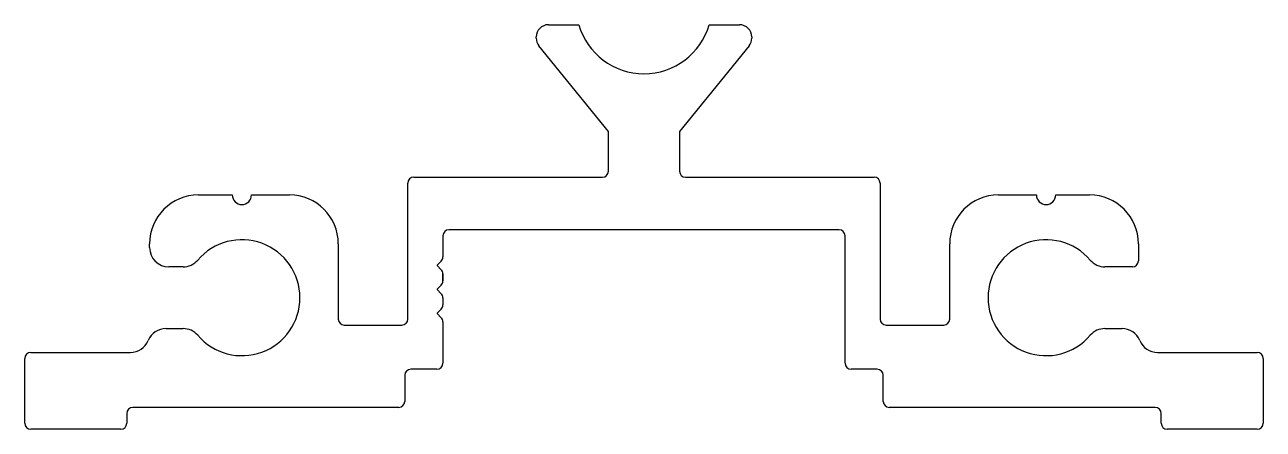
# Model space of a CAD drawing. Extents: x -25.5 to 26, y -0.6 to 16.2.
import ezdxf

# ---------------------------------------------------------------- set-up
doc = ezdxf.new("R2010")
doc.units = 0
doc.layers.add('1', color=4, linetype='CONTINUOUS')

msp = doc.modelspace()

# ---------------------------------------------------------------- linework, layer by layer
at = {"layer": '1', "color": 7}
for p, q in [((-3.746, 16.213), (-2.481, 16.213)), ((2.939, 16.213), (4.204, 16.213)), ((-4.256, 15.655), (-4.256, 15.703)), ((4.714, 15.703), (4.714, 15.655)), ((-1.251, 11.763), (-4.142, 15.334)), ((4.601, 15.334), (1.709, 11.763)), ((-1.251, 10.113), (-1.251, 11.763)), ((1.709, 11.763), (1.709, 10.113)), ((-9.346, 9.863), (-1.501, 9.863)), ((1.959, 9.863), (9.804, 9.863)), ((-9.596, 3.953), (-9.596, 9.613)), ((10.054, 9.613), (10.054, 3.953)), ((-18.311, 9.123), (-16.901, 9.123)), ((-16.101, 9.123), (-14.521, 9.123)), ((14.979, 9.123), (16.559, 9.123)), ((17.359, 9.123), (18.769, 9.123)), ((-8.136, 7.423), (-8.136, 6.541)), ((8.344, 7.673), (-7.886, 7.673)), ((8.594, 2.113), (8.594, 7.423)), ((-20.341, 6.928), (-20.341, 7.093)), ((-12.491, 7.093), (-12.491, 3.953)), ((12.949, 3.953), (12.949, 7.093)), ((20.799, 7.093), (20.799, 6.378)), ((-8.209, 6.364), (-8.38, 6.193)), ((-8.136, 6.541), (-8.136, 6.541)), ((-18.948, 6.128), (-19.541, 6.128)), ((-8.38, 6.182), (-8.209, 6.011)), ((-8.136, 5.834), (-8.136, 5.541)), ((-8.136, 5.541), (-8.136, 5.834)), ((-8.136, 5.834), (-8.136, 5.541)), ((-8.136, 5.541), (-8.136, 5.834)), ((-8.136, 5.834), (-8.136, 5.541)), ((20.549, 6.128), (19.407, 6.128)), ((-8.209, 5.364), (-8.38, 5.193)), ((-8.38, 5.182), (-8.209, 5.011)), ((-8.136, 4.834), (-8.136, 4.541)), ((-8.209, 4.365), (-8.38, 4.193)), ((-8.38, 4.182), (-8.209, 4.011)), ((-12.241, 3.703), (-9.846, 3.703)), ((-8.136, 3.834), (-8.136, 2.113)), ((10.304, 3.703), (12.699, 3.703)), ((-19.659, 3.558), (-18.948, 3.558)), ((19.407, 3.558), (20.118, 3.558)), ((-25.536, -0.387), (-25.536, 2.313)), ((-25.286, 2.563), (-21.141, 2.563)), ((21.599, 2.563), (25.744, 2.563)), ((25.994, 2.313), (25.994, -0.387)), ((-9.726, 1.613), (-9.726, 0.523)), ((-8.386, 1.863), (-9.476, 1.863)), ((9.934, 1.863), (8.844, 1.863)), ((10.184, 0.523), (10.184, 1.613)), ((-21.291, 0.023), (-21.291, -0.387)), ((-9.976, 0.273), (-21.041, 0.273)), ((21.499, 0.273), (10.434, 0.273)), ((21.749, -0.387), (21.749, 0.023)), ((-21.541, -0.637), (-25.286, -0.637)), ((25.744, -0.637), (21.999, -0.637))]:
    msp.add_line(p, q, dxfattribs=at)
for centre, radius, start, end in [((-3.746, 15.703), 0.51, 90, 180), ((0.229, 16.993), 2.82, 196.0571, 343.9429), ((4.204, 15.703), 0.51, 0, 90), ((-3.746, 15.655), 0.51, 180, 219), ((4.204, 15.655), 0.51, 321, 360), ((-9.346, 9.613), 0.25, 90, 180), ((-1.501, 10.113), 0.25, 270, 0), ((1.959, 10.113), 0.25, 180, 270), ((9.804, 9.613), 0.25, 0, 90), ((-18.311, 7.093), 2.03, 90, 180), ((-16.501, 9.123), 0.4, 180, 0), ((-14.521, 7.093), 2.03, 360, 90), ((14.979, 7.093), 2.03, 90, 180), ((16.959, 9.123), 0.4, 180, 0), ((18.769, 7.093), 2.03, 360, 90), ((-16.501, 4.843), 2.415, 220.4303, 139.5697), ((-7.886, 7.423), 0.25, 90, 180), ((8.344, 7.423), 0.25, 0, 90), ((16.959, 4.843), 2.415, 40.4303, 319.5697), ((-19.541, 6.928), 0.8, 180, 270), ((-18.948, 6.928), 0.8, 270, 319.5697), ((-8.374, 6.188), 0.008, 135, 225), ((-8.386, 6.541), 0.25, 315, 360), ((19.407, 6.928), 0.8, 220.4303, 270), ((20.549, 6.378), 0.25, 270, 0), ((-8.386, 5.834), 0.25, 0, 45), ((-8.374, 5.188), 0.008, 135, 225), ((-8.386, 5.541), 0.25, 315, 360), ((-8.386, 4.834), 0.25, 360, 45), ((-8.374, 4.188), 0.008, 135, 225), ((-8.386, 4.541), 0.25, 315, 360), ((-12.241, 3.953), 0.25, 180, 270), ((-9.846, 3.953), 0.25, 270, 0), ((-8.386, 3.834), 0.25, 0, 45), ((10.304, 3.953), 0.25, 180, 270), ((12.699, 3.953), 0.25, 270, 360), ((-19.659, 2.758), 0.8, 90, 157.7824), ((-18.948, 2.758), 0.8, 40.4303, 90), ((19.407, 2.758), 0.8, 90, 139.5697), ((20.118, 2.758), 0.8, 22.2176, 90), ((-21.141, 3.363), 0.8, 270, 337.7824), ((21.599, 3.363), 0.8, 202.2176, 270), ((-25.286, 2.313), 0.25, 90, 180), ((-8.386, 2.113), 0.25, 270, 0), ((8.844, 2.113), 0.25, 180, 270), ((25.744, 2.313), 0.25, 0, 90), ((-9.476, 1.613), 0.25, 90, 180), ((9.934, 1.613), 0.25, 360, 90), ((-9.976, 0.523), 0.25, 270, 360), ((10.434, 0.523), 0.25, 180, 270), ((-21.041, 0.023), 0.25, 90, 180), ((21.499, 0.023), 0.25, 360, 90), ((-25.286, -0.387), 0.25, 180, 270), ((-21.541, -0.387), 0.25, 270, 0), ((21.999, -0.387), 0.25, 180, 270), ((25.744, -0.387), 0.25, 270, 0)]:
    msp.add_arc(centre, radius, start, end, dxfattribs=at)

doc.saveas('drawing.dxf')
